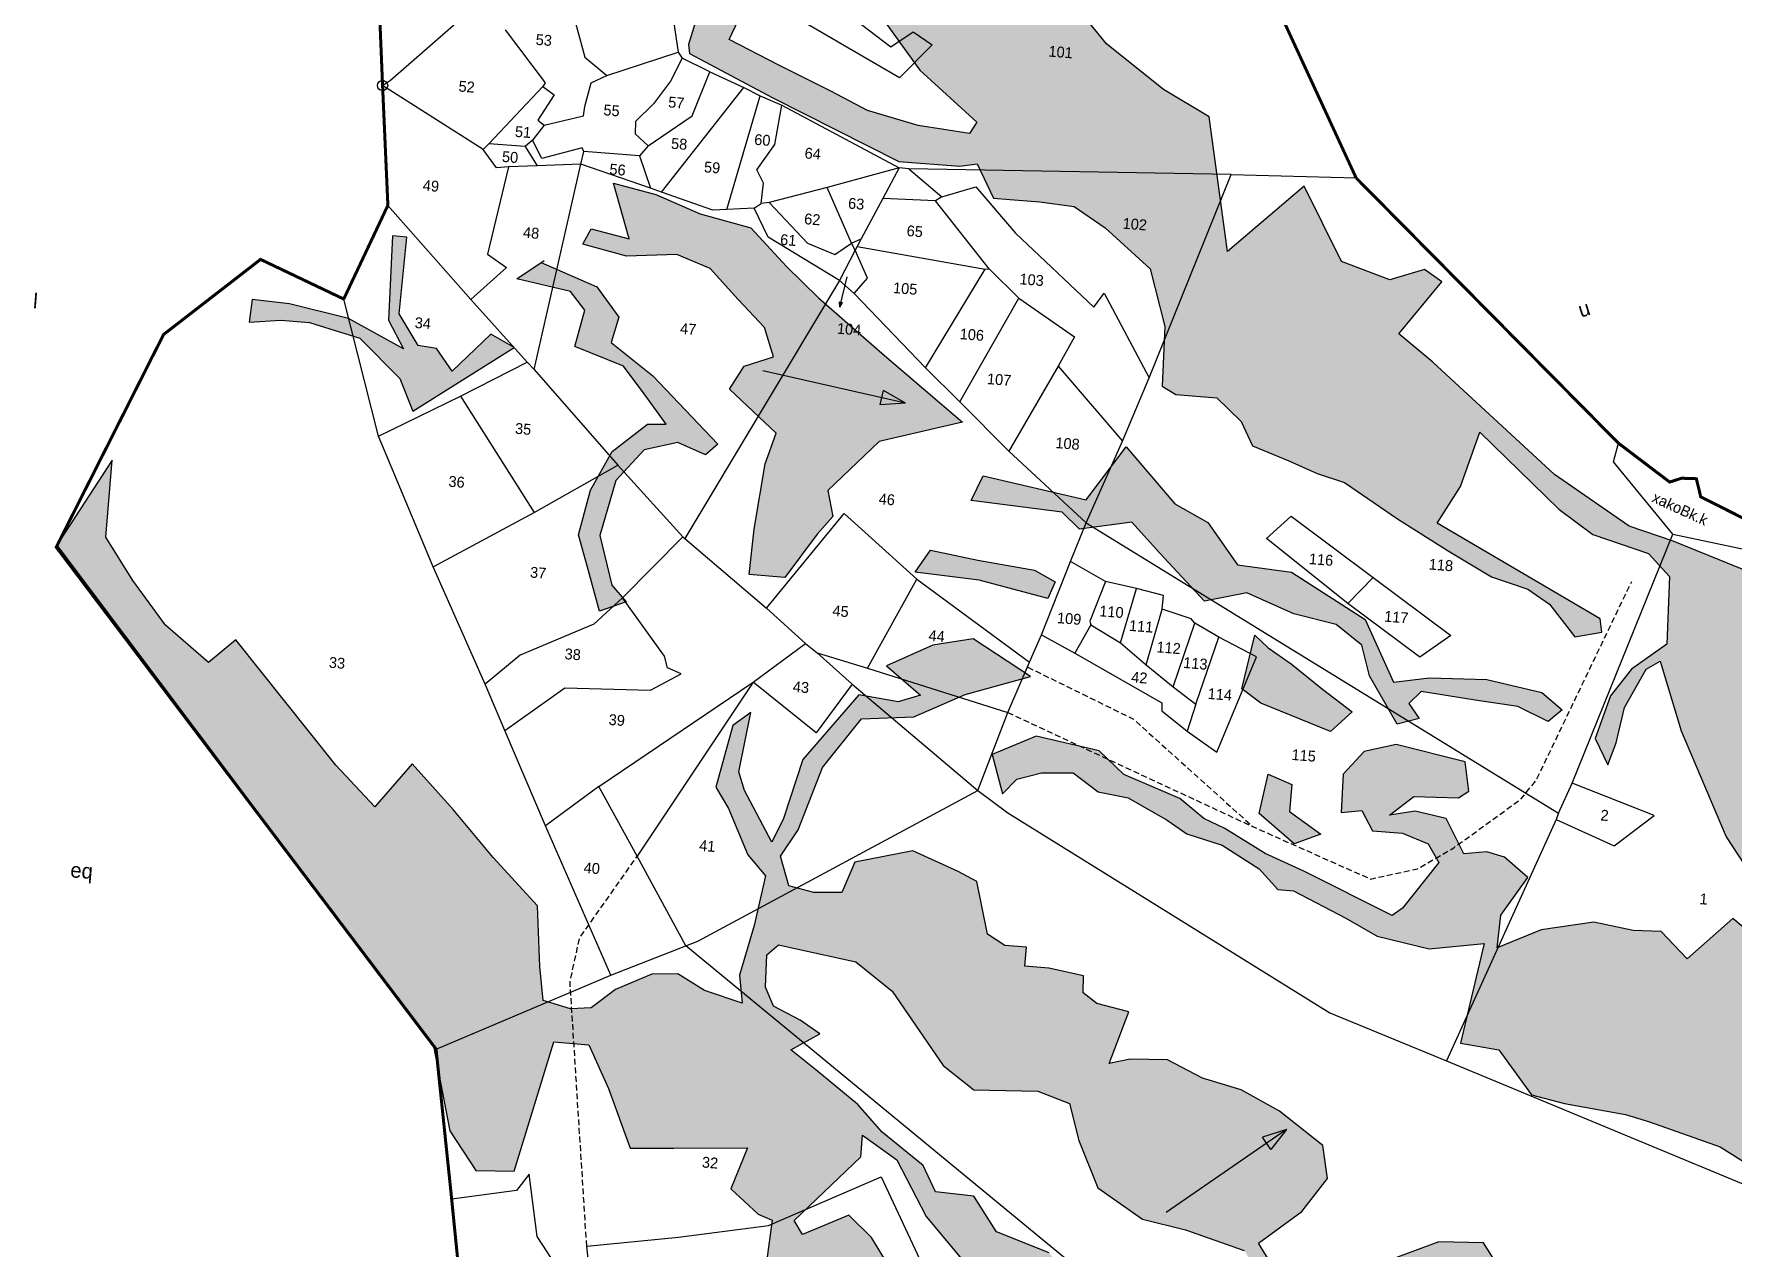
# Model space of a CAD drawing. Header units: metres. Extents: x 281699 to 283956, y 2020442 to 2022876.
# Drawn here: x 281699 to 283135, y 2020957 to 2021983 of the extents above; entities that cross this region are included whole.
import ezdxf
from ezdxf.enums import TextEntityAlignment as Align

# ---------------------------------------------------------------- set-up
doc = ezdxf.new("R2010")
doc.units = ezdxf.units.M
doc.header["$MEASUREMENT"] = 0
doc.linetypes.add('DASHED', pattern=[0.75, 0.5, -0.25])
for name, color, linetype in [('LINE_FOOTPATH', 1, 'DASHED'), ('POLY_HATCH', 12, 'Continuous'), ('POLY_PARCEL', 6, 'Continuous'), ('SYM_ARROW', 1, 'Continuous'), ('SYM_STONE', 1, 'Continuous'), ('TEXT_MAPIN', 7, 'Continuous'), ('TEXT_MAPOUT', 7, 'Continuous'), ('TEXT_PARCEL', 7, 'Continuous'), ('V_BOUND_LINE', 7, 'Continuous')]:
    doc.layers.add(name, color=color, linetype=linetype)
doc.styles.add('TEXT_MAP', font='')
doc.styles.get('TEXT_MAP').set_extended_font_data('Kruti Dev 050')
pattern_1 = [(355.44423, (281243.637, 2020237.164), (7.018199, 5.982304), [6.520854, -6.520854]), (85.44423, (281250.1375, 2020236.646), (-5.982304, 7.018199), [6.520854, -6.520854])]

# ---------------------------------------------------------------- blocks, each defined once
blk = doc.blocks.new('STONE')
blk.add_circle((0, 0), 0.851)
blk = doc.blocks.new('ARROWASPECT')
h = blk.add_hatch(color=256)
h.paths.add_polyline_path([(2.85, -2.85), (3.72, -1.98), (0, 0)])
h.paths.add_polyline_path([(0, 0), (1.98, -3.72), (2.85, -2.85)])
for points in [[(0, 0), (17.15, -17.15)], [(0, 0), (1.98, -3.72)], [(0, 0), (3.72, -1.98)], [(3.72, -1.98), (1.98, -3.72)]]:
    blk.add_lwpolyline(points)
blk = doc.blocks.new('8754')
at = {"layer": 'POLY_HATCH'}
h = blk.add_hatch(dxfattribs=at)
h.set_pattern_fill('ZIGZAG', color=256, scale=52.166832, angle=-4.5558, style=0)
h.set_pattern_definition(pattern_1)
h.paths.add_polyline_path([(282208.5, 2022748.3), (282196.9, 2022782.5), (282173.6, 2022811.7), (282137, 2022826), (282104, 2022828.6), (282074.6, 2022820.4), (282051.6, 2022814.7), (282030.1, 2022801.3), (281830.9, 2022538.6), (281836.3, 2022530.2), (281879.1, 2022565.3), (281913, 2022591.6), (281944.9, 2022641.9), (281972.2, 2022672.2), (282009, 2022698.6), (282052.2, 2022710.3), (282071.2, 2022711.8), (282079.6, 2022703.6), (282105.7, 2022700), (282119.6, 2022694.3), (282140.2, 2022668.6), (282142.7, 2022633.7), (282135.5, 2022571.6), (282130.7, 2022549.4), (282106.5, 2022519.7), (282073.8, 2022478.5), (282035.8, 2022446.8), (282012.4, 2022419.3), (282005.1, 2022404.4), (281968.5, 2022380.2), (281949.6, 2022370.3), (281930, 2022370.4), (281902.6, 2022386.9), (281881.8, 2022409.7), (281861.7, 2022431.7), (281834.9, 2022455.3), (281827.3, 2022436.8), (281909, 2022359.6), (281938.6, 2022311.8), (281975, 2022326.1), (282041.7, 2022377.3), (282114.2, 2022462.4), (282131.7, 2022467), (282197.3, 2022555.7), (282227.3, 2022539.1), (282246.4, 2022550.7), (282249.4, 2022601), (282237.5, 2022620.1), (282226.6, 2022635.3), (282225, 2022662.6), (282215.7, 2022678.4), (282208.5, 2022682)])
h.paths.add_polyline_path([(282459.7, 2022270), (282419, 2022323.5), (282387.5, 2022361.6), (282388, 2022381.5), (282411.3, 2022411), (282462.1, 2022431), (282486.4, 2022434.4), (282487.8, 2022463.5), (282481.1, 2022494.1), (282472, 2022528.6), (282430.6, 2022501.8), (282417.9, 2022548.4), (282392.5, 2022504.8), (282378.1, 2022506.9), (282265, 2022462.1), (282293.6, 2022352.1), (282272.1, 2022301.2), (282287.2, 2022262.9), (282284.6, 2022240.3), (282325.2, 2022205.5), (282345.2, 2022199.2), (282368.1, 2022209.2), (282374, 2022154.3), (282419, 2022105), (282400.4, 2022099.4), (282345.5, 2022132.9), (282329.4, 2022169.7), (282333.8, 2022125.4), (282351.6, 2022110.6), (282383.6, 2022097), (282400.4, 2022090.1), (282370.5, 2022071.2), (282358.1, 2022064.3), (282364.5, 2022055.2), (282387.2, 2022072.3), (282416.2, 2022089.7), (282396.6, 2022062.1), (282416.6, 2022015.5), (282456.4, 2021960.3), (282505.6, 2021915.4), (282499.3, 2021905.6), (282454.9, 2021912.3), (282411, 2021925.3), (282379.2, 2021942), (282334.4, 2021964.5), (282291.2, 2021986.9), (282304.4, 2022014.2), (282307.6, 2022024.2), (282277.9, 2022037.6), (282266.8, 2022017.2), (282256.2, 2021982.6), (282257.1, 2021974.6), (282329, 2021936.5), (282438.2, 2021881.3), (282490.8, 2021877.1), (282505.9, 2021879.1), (282520.1, 2021849.6), (282534.2, 2021848.4), (282560.1, 2021846.4), (282589.8, 2021842.4), (282616.7, 2021823.7), (282655.7, 2021788.3), (282668.3, 2021738.4), (282666, 2021686.9), (282678, 2021679.6), (282713.3, 2021676.8), (282734.5, 2021656.2), (282744.3, 2021635.1), (282775.6, 2021622.2), (282800.1, 2021611.1), (282808.1, 2021608.5), (282919.7, 2021689.8), (282900.3, 2021707.7), (282870.8, 2021732.1), (282907.9, 2021777.2), (282893, 2021787.8), (282863, 2021778.7), (282821.3, 2021794.6), (282788.8, 2021860), (282722.6, 2021803.5), (282706.7, 2021919.9), (282667.2, 2021943.7), (282618, 2021983.2), (282587.5, 2022020.2), (282565.3, 2022057.6), (282548.1, 2022143.7), (282539.8, 2022184.1), (282499.9, 2022221.8)])
h = blk.add_hatch(dxfattribs=at)
h.set_pattern_fill('ZIGZAG', color=256, scale=52.166832, angle=-4.5558, style=0)
h.set_pattern_definition(pattern_1)
h.paths.add_polyline_path([(282006.3, 2021693.4), (282017.7, 2021665.1), (282105.4, 2021720.2), (282085.2, 2021731.8), (282051.6, 2021699.7), (282038.2, 2021719.4), (282022.2, 2021721.9), (282005.8, 2021749.3), (282012.3, 2021815.9), (282000, 2021816.9), (281996.6, 2021743.8), (282009.6, 2021719.2), (281962, 2021745.3), (281910.8, 2021758.1), (281878.7, 2021761.9), (281875.9, 2021742.3), (281903.4, 2021743.8), (281928.1, 2021741.8), (281971.8, 2021728.4)])
h.paths.add_polyline_path([(282329.8, 2021712.1), (282304.3, 2021704.2), (282291.6, 2021684.1), (282332, 2021646.1), (282322.5, 2021619.5), (282313, 2021563.1), (282308.6, 2021523.7), (282339.5, 2021521.2), (282367.4, 2021558.8), (282381, 2021573.9), (282376.6, 2021596.6), (282421, 2021639), (282493.2, 2021655.6), (282425.7, 2021713.2), (282368.7, 2021763.3), (282341, 2021790.3), (282310.1, 2021823.9), (282266.3, 2021836), (282227.9, 2021852.8), (282191.3, 2021862.5), (282204.9, 2021814.2), (282172, 2021823), (282164.8, 2021809.8), (282202.5, 2021799.3), (282246.1, 2021800.8), (282275, 2021788.6), (282299, 2021761.8), (282321.9, 2021737.6)])
h.paths.add_polyline_path([(282195.8, 2021746.4), (282176.8, 2021772.8), (282128.6, 2021793.8), (282107.7, 2021779.7), (282154, 2021768.6), (282166.4, 2021752.7), (282157.7, 2021721.1), (282199.9, 2021704), (282217.8, 2021680.2), (282236.9, 2021653.9), (282220.7, 2021653.9), (282190.2, 2021630.2), (282171.4, 2021596.9), (282160.9, 2021558), (282168.6, 2021530.1), (282179.2, 2021491.9), (282202.2, 2021500.1), (282189.8, 2021514.5), (282179.5, 2021557.6), (282193.2, 2021605), (282217.7, 2021631.6), (282246.8, 2021638), (282270.9, 2021627.4), (282281.5, 2021636.5), (282225.3, 2021695.6), (282189.1, 2021724.6)])
h.paths.add_polyline_path([(282507.6, 2021518.8), (282567.2, 2021502.9), (282573.4, 2021517.3), (282555.5, 2021527.5), (282506.5, 2021536.3), (282465.5, 2021544.7), (282452.2, 2021525.7)])
h.paths.add_polyline_path([(282777.8, 2021446.4), (282757.8, 2021460.4), (282746.2, 2021471.3), (282735.1, 2021424.9), (282751.5, 2021412.4), (282811.7, 2021387.8), (282830.5, 2021404.9), (282804.7, 2021424.4)])
h.paths.add_polyline_path([(282776.3, 2021318.5), (282778.2, 2021342), (282757.8, 2021351), (282750.1, 2021316.9), (282780.4, 2021290.8), (282803.4, 2021299)])
h.paths.add_polyline_path([(282639.7, 2021569.2), (282663.6, 2021542.4), (282702.6, 2021500.8), (282739.2, 2021507.8), (282780, 2021489.7), (282816.6, 2021480.6), (282838.8, 2021462.6), (282845.4, 2021436), (282869.4, 2021394.3), (282888.4, 2021399), (282879.5, 2021412.2), (282890.3, 2021422.5), (282937, 2021415.1), (282973.8, 2021409.6), (283000.1, 2021396.4), (283012.1, 2021406.6), (282994.7, 2021421.6), (282947.1, 2021432.9), (282897.5, 2021434.4), (282866.1, 2021430.6), (282841.8, 2021484.8), (282777.9, 2021525.9), (282731.2, 2021532.1), (282705.5, 2021568.9), (282677, 2021584.9), (282634.9, 2021634.2), (282600.2, 2021588.5), (282511.1, 2021609.3), (282500.7, 2021587.7), (282579.4, 2021577.7), (282594.4, 2021562.9)])
h = blk.add_hatch(dxfattribs=at)
h.set_pattern_fill('ZIGZAG', color=256, scale=52.166832, angle=-4.5558, style=0)
h.set_pattern_definition(pattern_1)
h.paths.add_polyline_path([(283533.5, 2021196.3), (283508.1, 2021231.8), (283481.1, 2021248.6), (283444.2, 2021310.2), (283413, 2021353.5), (283391.2, 2021368.8), (283381.5, 2021430.3), (283246.2, 2021496.6), (283108.3, 2021552.6), (283070.1, 2021565.5), (283005.6, 2021610.4), (282919.7, 2021689.8), (282808.1, 2021608.5), (282823.7, 2021603.4), (282869.7, 2021572.1), (282913.6, 2021544.3), (282951, 2021521.8), (282982.5, 2021511.2), (283001.1, 2021498.2), (283023.1, 2021469.9), (283046.5, 2021473.8), (283045.1, 2021485.4), (282904, 2021568.2), (282924.3, 2021599.9), (282940.8, 2021647), (283009.3, 2021580.4), (283038.7, 2021558.5), (283087, 2021542), (283105.1, 2021522.1), (283102.7, 2021463.4), (283072.1, 2021441.7), (283054.1, 2021418.9), (283040.8, 2021381.9), (283051.7, 2021359.1), (283059, 2021378.1), (283066, 2021408.7), (283084.8, 2021441.8), (283096.9, 2021448.9), (283115.2, 2021388.6), (283154, 2021296.7), (283196.2, 2021232.3), (283264.7, 2021179.5), (283255.6, 2021166.4), (283211.9, 2021182.6), (283159.9, 2021225.9), (283120.2, 2021191), (283097.9, 2021214.7), (283073.7, 2021215.5), (283039.7, 2021222.8), (282994.1, 2021216.1), (282956, 2021200.7), (282959.1, 2021228.9), (282982.4, 2021261.6), (282962.4, 2021279.2), (282947.1, 2021283.6), (282927.1, 2021282.1), (282911.7, 2021312.6), (282885, 2021318.9), (282862.7, 2021315.4), (282883.9, 2021331.5), (282922.5, 2021330.6), (282931.4, 2021336.1), (282928.2, 2021361.5), (282868.6, 2021376.7), (282840.9, 2021370.6), (282822.6, 2021351.1), (282821, 2021317.7), (282838.9, 2021319.4), (282848, 2021302), (282874, 2021299.9), (282896.3, 2021290.8), (282905.5, 2021274.4), (282874.1, 2021235), (282865, 2021228.5), (282788.5, 2021267), (282755.1, 2021282.3), (282720.2, 2021303.9), (282702, 2021312.6), (282681.4, 2021330), (282632.8, 2021350.6), (282611.4, 2021371.1), (282556.9, 2021383.9), (282519, 2021368), (282527.8, 2021333.9), (282540.3, 2021346.5), (282561.7, 2021352.1), (282589, 2021352), (282610.7, 2021335.6), (282636.5, 2021330.4), (282670.5, 2021311), (282687.4, 2021299.2), (282718, 2021289.4), (282749.9, 2021269.1), (282766.2, 2021251), (282779.8, 2021249.9), (282825, 2021226.4), (282852, 2021210.7), (282897.2, 2021199.8), (282944.7, 2021204.4), (282924.2, 2021118.1), (282957.3, 2021112.3), (282985.6, 2021073.4), (283014.3, 2021065.9), (283067, 2021056.5), (283087.8, 2021050.1), (283149, 2021028.5), (283184.8, 2021005.8), (283214.9, 2020976.2), (283209.7, 2020963), (283217.7, 2020913.6), (283314.8, 2020915.2), (283314.8, 2020924.3), (283306.1, 2020945.9), (283321.4, 2020967.7), (283344.9, 2020985.7), (283371.8, 2020995.1), (283410.9, 2020986.8), (283474.1, 2020965), (283515.2, 2020955.4), (283550.6, 2020966.2), (283573.8, 2020981.1), (283595.9, 2020968.9), (283632.6, 2020970.1), (283664, 2020969.7), (283686.3, 2020973.2), (283688.8, 2020991.8), (283713.6, 2020987.8), (283746, 2020961.1), (283805.6, 2020919.7), (283830, 2020911.5), (283829, 2020925.2), (283792.2, 2020949.1), (283756.9, 2020979.1), (283739, 2020991), (283726.3, 2021028.6), (283714.3, 2021114.3), (283697.7, 2021116.7), (283702.2, 2021040.6), (283720.6, 2021007.7), (283697.2, 2021016.9), (283675.9, 2021051), (283660, 2021101.5), (283633.6, 2021125.6), (283630.5, 2021165.6), (283624.4, 2021206.9), (283611.7, 2021204.8), (283610.6, 2021177.6), (283618, 2021153), (283615.8, 2021124.9), (283631.7, 2021101.6), (283657.8, 2021060.8), (283626.7, 2021078), (283600.8, 2021094.7), (283577.7, 2021107), (283554.3, 2021154.9)])
h = blk.add_hatch(dxfattribs=at)
h.set_pattern_fill('ZIGZAG', color=256, scale=52.166832, angle=-4.5558, style=0)
h.set_pattern_definition(pattern_1)
h.paths.add_polyline_path([(282125.5, 2021237.1), (282087, 2021278.9), (282052.6, 2021320.3), (282017, 2021359.8), (281984.7, 2021322.6), (281950.9, 2021358.8), (281864.3, 2021467.2), (281840.7, 2021447.6), (281803.5, 2021479.9), (281775.2, 2021518.7), (281752, 2021556.2), (281757.3, 2021622.7), (281709.5, 2021549.1), (282035.5, 2021115.4), (282049.6, 2021042.1), (282072, 2021007.9), (282105.4, 2021007.3), (282139.7, 2021119.2), (282169.9, 2021116.8), (282186.8, 2021078.8), (282205.7, 2021027.1), (282243.4, 2021027.2), (282307.3, 2021027.4), (282292.9, 2020991.9), (282316.3, 2020970.1), (282328.5, 2020965), (282323.5, 2020928.8), (282376.2, 2020880.6), (282414.5, 2020874.4), (282449.6, 2020855.9), (282470.8, 2020858.4), (282500.9, 2020856), (282531.6, 2020820.1), (282551.6, 2020795.5), (282556.3, 2020762.7), (282554.1, 2020734.6), (282525.9, 2020709.6), (282503.9, 2020735.4), (282469.2, 2020760.2), (282407.5, 2020747.3), (282356.6, 2020726.2), (282288.4, 2020725.4), (282303.4, 2020713.2), (282356.7, 2020711), (282377.2, 2020718.8), (282364.6, 2020692.6), (282357.6, 2020670.1), (282332.7, 2020647), (282349.9, 2020599.6), (282363.1, 2020554.6), (282402.1, 2020543.3), (282396.8, 2020569.7), (282384.4, 2020624), (282369.2, 2020656.6), (282379.1, 2020689.3), (282390.9, 2020705.2), (282416.9, 2020716.7), (282476.6, 2020729.7), (282490.9, 2020725.4), (282456.8, 2020652.8), (282437.4, 2020579), (282429.3, 2020535.6), (282472.6, 2020522.8), (282470.3, 2020533.5), (282474.7, 2020576), (282482.9, 2020613), (282497.3, 2020662.1), (282504.9, 2020679.3), (282515.4, 2020679.5), (282529.4, 2020697.2), (282555.9, 2020715), (282566.6, 2020729.9), (282598.8, 2020727.3), (282606.3, 2020728.8), (282596.9, 2020743.1), (282579.5, 2020747.7), (282584.4, 2020809), (282573.5, 2020831.5), (282546.1, 2020868.2), (282469.6, 2020868.1), (282418.1, 2020891), (282429.2, 2020925.7), (282414.4, 2020949.9), (282395, 2020969.2), (282354.9, 2020952.5), (282347.5, 2020964.6), (282405.3, 2021019.7), (282406.8, 2021038.4), (282436.5, 2021017.2), (282461.9, 2020968.1), (282498.2, 2020924.4), (282537.1, 2020912.9), (282547.7, 2020927.8), (282578.7, 2020923.2), (282568.3, 2020936.6), (282522.6, 2020954.9), (282503.1, 2020985.7), (282469.9, 2020989.4), (282459.1, 2021012.3), (282423.7, 2021041.2), (282402.6, 2021064.9), (282366.2, 2021095), (282344.6, 2021112.4), (282369.8, 2021126.1), (282352.9, 2021137.9), (282329.8, 2021150.2), (282322.7, 2021166.5), (282323.9, 2021193.7), (282308.2, 2021203.7), (282300.3, 2021177), (282302.5, 2021152.8), (282269.9, 2021163.8), (282247, 2021178.1), (282224.5, 2021177.9), (282193.1, 2021164.7), (282171.9, 2021148.6), (282154, 2021147.9), (282130.5, 2021155), (282127.6, 2021184.6)])
h = blk.add_hatch(dxfattribs=at)
h.set_pattern_fill('ZIGZAG', color=256, scale=52.166832, angle=-4.5558, style=0)
h.set_pattern_definition(pattern_1)
h.paths.add_polyline_path([(283737.5, 2020772), (283779.9, 2020791.7), (283811.8, 2020811.1), (283838.4, 2020815.3), (283857.9, 2020836.8), (283929.3, 2020853), (283913, 2020871.1), (283883.4, 2020880.8), (283842.8, 2020884.5), (283808.3, 2020885.1), (283740.2, 2020897.9), (283687.7, 2020895.8), (283613.8, 2020861.9), (283577.6, 2020854.3), (283511.6, 2020866.9), (283461.9, 2020874), (283398.3, 2020868.5), (283374.4, 2020870.4), (283343.7, 2020879.1), (283322, 2020882.9), (283314.8, 2020897.1), (283314.8, 2020915.2), (283217.7, 2020913.6), (283218.8, 2020906.8), (283255.1, 2020863.1), (283252.3, 2020840.3), (283233.2, 2020824), (283211.6, 2020855.1), (283179.7, 2020849.2), (283126.4, 2020824.2), (283044.7, 2020810.8), (283050.2, 2020840.7), (283011.5, 2020867.9), (282974.7, 2020896.7), (282944, 2020945.2), (282905.4, 2020946.1), (282861.1, 2020929.8), (282832, 2020918.5), (282803.7, 2020918.7), (282788.1, 2020881.2), (282766.9, 2020916.4), (282749.3, 2020945), (282787, 2020972.3), (282809.2, 2021000.9), (282805.2, 2021029.5), (282767.6, 2021059.3), (282734.5, 2021077.7), (282700.8, 2021087.7), (282670.6, 2021103.7), (282638.2, 2021104.2), (282620.1, 2021100.4), (282637.3, 2021145.1), (282609.6, 2021152.5), (282597.8, 2021161.8), (282597.9, 2021176.5), (282568.1, 2021183), (282547.2, 2021184.7), (282548.6, 2021201.3), (282529.8, 2021202.8), (282514.9, 2021212.4), (282505.7, 2021258.1), (282489.6, 2021266.7), (282450.2, 2021284.5), (282400.2, 2021274.9), (282388.7, 2021248.6), (282364.6, 2021248.4), (282343, 2021254.3), (282335.7, 2021280), (282351.1, 2021302.8), (282372.1, 2021356.6), (282405.9, 2021398.9), (282451, 2021400.6), (282495.5, 2021420), (282552.2, 2021435.4), (282502.6, 2021468.1), (282467.6, 2021462.5), (282427.4, 2021444.8), (282456.8, 2021419.4), (282437.5, 2021413.6), (282403.4, 2021419.5), (282355, 2021363.7), (282338.4, 2021312.7), (282328.3, 2021292), (282304.6, 2021336.8), (282299.6, 2021352.9), (282310, 2021404.4), (282294.4, 2021393.1), (282279.7, 2021339.8), (282290.8, 2021321.2), (282307.5, 2021281.1), (282322.8, 2021263.1), (282313.1, 2021220), (282308.2, 2021203.7), (282323.3, 2021194.1), (282334, 2021203.3), (282362.8, 2021196.8), (282400.9, 2021188.5), (282432.4, 2021163), (282476.5, 2021098.8), (282503.1, 2021077.8), (282558.5, 2021076.6), (282585.9, 2021066), (282593.8, 2021034), (282610.5, 2020992.9), (282649.1, 2020965.7), (282686.1, 2020956.5), (282737, 2020938.8), (282747.2, 2020922.3), (282770.8, 2020850.3), (282775.2, 2020827), (282797.9, 2020822), (282834.6, 2020823.3), (282862.5, 2020831.5), (282893.9, 2020823.3), (282917.8, 2020781.6), (282916.2, 2020735.7), (282962.8, 2020689.1), (283018.7, 2020667.9), (283008.5, 2020618.4), (282980.2, 2020618.6), (282947.3, 2020639), (282899.7, 2020672.1), (282854.8, 2020713.4), (282808.3, 2020734.9), (282783.2, 2020754), (282727.6, 2020805.5), (282685.7, 2020830.9), (282681.2, 2020787.3), (282670.2, 2020768.3), (282627.2, 2020753.9), (282640.7, 2020700.5), (282638, 2020678.7), (282603.5, 2020640.7), (282570.2, 2020538.1), (282565.3, 2020476.7), (282578.8, 2020474.6), (282586.9, 2020510.6), (282588.8, 2020534.5), (282583.4, 2020545.4), (282600.3, 2020560.8), (282607, 2020579.1), (282615.9, 2020611.9), (282626.4, 2020625.7), (282660.2, 2020655.4), (282663.7, 2020686.6), (282655.4, 2020699.8), (282689.6, 2020709.6), (282726.6, 2020752.7), (282744.3, 2020738.7), (282752.1, 2020731.8), (282746.1, 2020708.2), (282762.3, 2020701.7), (282802.2, 2020690.2), (282822.2, 2020690.7), (282850, 2020685.3), (282868.6, 2020681.7), (282890.7, 2020657), (282917.7, 2020641.2), (282952.6, 2020619.6), (282980.5, 2020588.1), (282999, 2020603.7), (283015.8, 2020603.4), (283046.3, 2020592.6), (283065.5, 2020596.3), (283041.3, 2020608.7), (283126.8, 2020616.6), (283165.8, 2020619.7), (283315.5, 2020646.5), (283302.4, 2020679), (283236.3, 2020664.3), (283149.2, 2020648.3), (283050.4, 2020631), (283030.4, 2020629.5), (283034.7, 2020657.4), (283082.9, 2020657.7), (283105.1, 2020673.8), (283117.8, 2020688.4), (283162.7, 2020699.5), (283185.1, 2020717.6), (283215.8, 2020722.5), (283225, 2020732.2), (283225.8, 2020742.6), (283241.9, 2020747.6), (283259, 2020738.9), (283284.1, 2020711.8), (283307.7, 2020705.8), (283340.9, 2020714.6), (283378.2, 2020723.2), (283406.5, 2020736.6), (283418.6, 2020744), (283434.6, 2020708.2), (283457.6, 2020681.3), (283504.9, 2020683.8), (283558.6, 2020695.2), (283584.8, 2020695.3), (283628.1, 2020699.1), (283660, 2020718.6), (283679.9, 2020731.6), (283711.6, 2020749)])
at = {"layer": 'LINE_FOOTPATH', "ltscale": 10, "flags": 128}
for points in [[(282532.4, 2021404.3), (282744.4, 2021305.6), (282846.3, 2021260.2), (282887.1, 2021269.1), (282918.4, 2021287.3), (282976.5, 2021329.4), (282989.9, 2021346), (283072.4, 2021517.8)], [(282549.7, 2021443.6), (282641.3, 2021398.5), (282744.4, 2021305.6)], [(282168.1, 2020942.4), (282153.6, 2021171.3), (282162, 2021209.2), (282211.7, 2021280)]]:
    blk.add_lwpolyline(points, dxfattribs=at)
at = {"layer": 'POLY_HATCH'}
for points in [[(282416.6, 2022015.5), (282456.4, 2021960.3), (282505.6, 2021915.4), (282499.3, 2021905.6), (282454.9, 2021912.3), (282411, 2021925.3), (282379.2, 2021942), (282334.4, 2021964.5), (282291.2, 2021986.9), (282304.4, 2022014.2)], [(282266.8, 2022017.2), (282256.2, 2021982.6), (282257.1, 2021974.6), (282329, 2021936.5), (282438.2, 2021881.3), (282490.8, 2021877.1), (282505.9, 2021879.1), (282520.1, 2021849.6), (282534.2, 2021848.4), (282560.1, 2021846.4), (282589.8, 2021842.4), (282616.7, 2021823.7), (282655.7, 2021788.3), (282668.3, 2021738.4), (282666, 2021686.9), (282678, 2021679.6), (282713.3, 2021676.8), (282734.5, 2021656.2), (282744.3, 2021635.1), (282775.6, 2021622.2), (282800.1, 2021611.1), (282823.7, 2021603.4), (282869.7, 2021572.1), (282913.6, 2021544.3), (282951, 2021521.8), (282982.5, 2021511.2), (283001.1, 2021498.2), (283023.1, 2021469.9), (283046.5, 2021473.8), (283045.1, 2021485.4), (282904, 2021568.2), (282924.3, 2021599.9), (282940.8, 2021647), (283009.3, 2021580.4), (283038.7, 2021558.5), (283087, 2021542), (283105.1, 2021522.1), (283102.7, 2021463.4), (283072.1, 2021441.7), (283054.1, 2021418.9), (283040.8, 2021381.9), (283051.7, 2021359.1), (283059, 2021378.1), (283066, 2021408.7), (283084.8, 2021441.8), (283096.9, 2021448.9), (283115.2, 2021388.6), (283154, 2021296.7), (283196.2, 2021232.3)], [(283211.9, 2021182.6), (283159.9, 2021225.9), (283120.2, 2021191), (283097.9, 2021214.7), (283073.7, 2021215.5), (283039.7, 2021222.8), (282994.1, 2021216.1), (282956, 2021200.7), (282959.1, 2021228.9), (282982.4, 2021261.6), (282962.4, 2021279.2), (282947.1, 2021283.6), (282927.1, 2021282.1), (282911.7, 2021312.6), (282885, 2021318.9), (282862.7, 2021315.4), (282883.9, 2021331.5), (282922.5, 2021330.6), (282931.4, 2021336.1), (282928.2, 2021361.5), (282868.6, 2021376.7), (282840.9, 2021370.6), (282822.6, 2021351.1), (282821, 2021317.7), (282838.9, 2021319.4), (282848, 2021302), (282874, 2021299.9), (282896.3, 2021290.8), (282905.5, 2021274.4), (282874.1, 2021235), (282865, 2021228.5), (282788.5, 2021267), (282755.1, 2021282.3), (282720.2, 2021303.9), (282702, 2021312.6), (282681.4, 2021330), (282632.8, 2021350.6), (282611.4, 2021371.1), (282556.9, 2021383.9), (282519, 2021368), (282527.8, 2021333.9), (282540.3, 2021346.5), (282561.7, 2021352.1), (282589, 2021352), (282610.7, 2021335.6), (282636.5, 2021330.4), (282670.5, 2021311), (282687.4, 2021299.2), (282718, 2021289.4), (282749.9, 2021269.1), (282766.2, 2021251), (282779.8, 2021249.9), (282825, 2021226.4), (282852, 2021210.7), (282897.2, 2021199.8), (282944.7, 2021204.4), (282924.2, 2021118.1), (282957.3, 2021112.3), (282985.6, 2021073.4), (283014.3, 2021065.9), (283067, 2021056.5), (283087.8, 2021050.1), (283149, 2021028.5), (283184.8, 2021005.8)], [(282974.7, 2020896.7), (282944, 2020945.2), (282905.4, 2020946.1), (282861.1, 2020929.8)], [(282766.9, 2020916.4), (282749.3, 2020945), (282787, 2020972.3), (282809.2, 2021000.9), (282805.2, 2021029.5), (282767.6, 2021059.3), (282734.5, 2021077.7), (282700.8, 2021087.7), (282670.6, 2021103.7), (282638.2, 2021104.2), (282620.1, 2021100.4), (282637.3, 2021145.1), (282609.6, 2021152.5), (282597.8, 2021161.8), (282597.9, 2021176.5), (282568.1, 2021183), (282547.2, 2021184.7), (282548.6, 2021201.3), (282529.8, 2021202.8), (282514.9, 2021212.4), (282505.7, 2021258.1), (282489.6, 2021266.7), (282450.2, 2021284.5), (282400.2, 2021274.9), (282388.7, 2021248.6), (282364.6, 2021248.4), (282343, 2021254.3), (282335.7, 2021280), (282351.1, 2021302.8), (282372.1, 2021356.6), (282405.9, 2021398.9), (282451, 2021400.6), (282495.5, 2021420), (282552.2, 2021435.4), (282502.6, 2021468.1), (282467.6, 2021462.5), (282427.4, 2021444.8), (282456.8, 2021419.4), (282437.5, 2021413.6), (282403.4, 2021419.5), (282355, 2021363.7), (282338.4, 2021312.7), (282328.3, 2021292), (282304.6, 2021336.8), (282299.6, 2021352.9), (282310, 2021404.4), (282294.4, 2021393.1), (282279.7, 2021339.8), (282290.8, 2021321.2), (282307.5, 2021281.1), (282322.8, 2021263.1), (282313.1, 2021220), (282300.3, 2021177), (282302.5, 2021152.8), (282269.9, 2021163.8), (282247, 2021178.1), (282224.5, 2021177.9), (282193.1, 2021164.7), (282171.9, 2021148.6), (282154, 2021147.9), (282130.5, 2021155), (282127.6, 2021184.6), (282125.5, 2021237.1), (282087, 2021278.9), (282052.6, 2021320.3), (282017, 2021359.8), (281984.7, 2021322.6), (281950.9, 2021358.8), (281864.3, 2021467.2), (281840.7, 2021447.6), (281803.5, 2021479.9), (281775.2, 2021518.7), (281752, 2021556.2), (281757.3, 2021622.7), (281709.5, 2021549.1), (282035.5, 2021115.4), (282049.6, 2021042.1), (282072, 2021007.9), (282105.4, 2021007.3), (282139.7, 2021119.2), (282169.9, 2021116.8), (282186.8, 2021078.8), (282205.7, 2021027.1), (282243.4, 2021027.2), (282307.3, 2021027.4), (282292.9, 2020991.9), (282316.3, 2020970.1), (282328.5, 2020965), (282323.5, 2020928.8)], [(283246.2, 2021496.6), (283108.3, 2021552.6), (283070.1, 2021565.5), (283005.6, 2021610.4), (282900.3, 2021707.7), (282870.8, 2021732.1), (282907.9, 2021777.2), (282893, 2021787.8), (282863, 2021778.7), (282821.3, 2021794.6), (282788.8, 2021860), (282722.6, 2021803.5), (282706.7, 2021919.9), (282667.2, 2021943.7), (282618, 2021983.2), (282587.5, 2022020.2)], [(282164.8, 2021809.8), (282172, 2021823), (282204.9, 2021814.2), (282191.3, 2021862.5), (282227.9, 2021852.8), (282266.3, 2021836), (282310.1, 2021823.9), (282341, 2021790.3), (282368.7, 2021763.3), (282425.7, 2021713.2), (282493.2, 2021655.6), (282421, 2021639), (282376.6, 2021596.6), (282381, 2021573.9), (282367.4, 2021558.8), (282339.5, 2021521.2), (282308.6, 2021523.7), (282313, 2021563.1), (282322.5, 2021619.5), (282332, 2021646.1), (282291.6, 2021684.1), (282304.3, 2021704.2), (282329.8, 2021712.1), (282321.9, 2021737.6), (282299, 2021761.8), (282275, 2021788.6), (282246.1, 2021800.8), (282202.5, 2021799.3), (282164.8, 2021809.8)], [(281878.7, 2021761.9), (281875.9, 2021742.3), (281903.4, 2021743.8), (281928.1, 2021741.8), (281971.8, 2021728.4), (282006.3, 2021693.4), (282017.7, 2021665.1), (282105.4, 2021720.2), (282085.2, 2021731.8), (282051.6, 2021699.7), (282038.2, 2021719.4), (282022.2, 2021721.9), (282005.8, 2021749.3), (282012.3, 2021815.9), (282000, 2021816.9), (281996.6, 2021743.8), (282009.6, 2021719.2), (281962, 2021745.3), (281910.8, 2021758.1), (281878.7, 2021761.9)], [(282202.2, 2021500.1), (282179.2, 2021491.9), (282168.6, 2021530.1), (282160.9, 2021558), (282171.4, 2021596.9), (282190.2, 2021630.2), (282220.7, 2021653.9), (282236.9, 2021653.9), (282217.8, 2021680.2), (282199.9, 2021704), (282157.7, 2021721.1), (282166.4, 2021752.7), (282154, 2021768.6), (282107.7, 2021779.7), (282131.3, 2021795.7)], [(282128.6, 2021793.8), (282176.8, 2021772.8), (282195.8, 2021746.4), (282189.1, 2021724.6), (282225.3, 2021695.6), (282281.5, 2021636.5), (282270.9, 2021627.4), (282246.8, 2021638), (282217.7, 2021631.6), (282193.2, 2021605), (282179.5, 2021557.6), (282189.8, 2021514.5), (282202.2, 2021500.1)], [(282500.7, 2021587.7), (282511.1, 2021609.3), (282600.2, 2021588.5), (282634.9, 2021634.2), (282677, 2021584.9), (282705.5, 2021568.9), (282731.2, 2021532.1), (282777.9, 2021525.9), (282841.8, 2021484.8), (282866.1, 2021430.6), (282897.5, 2021434.4), (282947.1, 2021432.9), (282994.7, 2021421.6), (283012.1, 2021406.6), (283000.1, 2021396.4), (282973.8, 2021409.6), (282937, 2021415.1), (282890.3, 2021422.5), (282879.5, 2021412.2), (282888.4, 2021399), (282869.4, 2021394.3), (282845.4, 2021436), (282838.8, 2021462.6), (282816.6, 2021480.6), (282780, 2021489.7), (282739.2, 2021507.8), (282702.6, 2021500.8), (282663.6, 2021542.4), (282639.7, 2021569.2), (282594.4, 2021562.9), (282579.4, 2021577.7), (282500.7, 2021587.7)], [(282567.2, 2021502.9), (282507.6, 2021518.8), (282452.2, 2021525.7), (282465.5, 2021544.7)], [(282465.5, 2021544.7), (282506.5, 2021536.3), (282555.5, 2021527.5), (282573.4, 2021517.3), (282567.2, 2021502.9)], [(282830.5, 2021404.9), (282811.7, 2021387.8), (282751.5, 2021412.4), (282735.1, 2021424.9), (282746.2, 2021471.3), (282757.8, 2021460.4), (282777.8, 2021446.4), (282804.7, 2021424.4), (282830.5, 2021404.9)], [(282803.4, 2021299), (282780.4, 2021290.8), (282750.1, 2021316.9), (282757.8, 2021351), (282778.2, 2021342), (282776.3, 2021318.5), (282803.4, 2021299)], [(282429.2, 2020925.7), (282414.4, 2020949.9), (282395, 2020969.2), (282354.9, 2020952.5), (282347.5, 2020964.6), (282405.3, 2021019.7), (282406.8, 2021038.4), (282436.5, 2021017.2), (282461.9, 2020968.1), (282498.2, 2020924.4)], [(282568.3, 2020936.6), (282522.6, 2020954.9), (282503.1, 2020985.7), (282469.9, 2020989.4), (282459.1, 2021012.3), (282423.7, 2021041.2), (282402.6, 2021064.9), (282366.2, 2021095), (282344.6, 2021112.4), (282369.8, 2021126.1), (282352.9, 2021137.9), (282329.8, 2021150.2), (282322.7, 2021166.5), (282323.9, 2021194.7), (282334, 2021203.3), (282362.8, 2021196.8), (282400.9, 2021188.5), (282432.4, 2021163), (282476.5, 2021098.8), (282503.1, 2021077.8), (282558.5, 2021076.6), (282585.9, 2021066), (282593.8, 2021034), (282610.5, 2020992.9), (282649.1, 2020965.7), (282686.1, 2020956.5), (282737, 2020938.8)]]:
    blk.add_lwpolyline(points, dxfattribs=at)
at = {"layer": 'POLY_PARCEL'}
for points in [[(282359.2, 2022032.8), (282380.5, 2022019.2), (282431.1, 2021980.5), (282450.5, 2021993.6), (282466.9, 2021982.1), (282438.8, 2021953.8), (282285.5, 2022043.1), (282238.8, 2022032.5)], [(282238.8, 2022032.5), (282247.1, 2021976)], [(281991.4, 2021947.1), (281998.2, 2021951.6), (282077.7, 2022021.2)], [(282154.5, 2022015.2), (282166.3, 2021971.5), (282185.4, 2021955.8)], [(282097.4, 2021995.2), (282132.1, 2021949.3), (282130.2, 2021946.1)], [(282185.4, 2021955.8), (282247.1, 2021976)], [(282247.1, 2021976), (282250.8, 2021970.6)], [(282250.8, 2021970.6), (282240.7, 2021950.7), (282225.9, 2021931.2), (282210.4, 2021915.8), (282209.9, 2021905.3), (282221.3, 2021894.9)], [(282221.3, 2021894.9), (282259.3, 2021920.7), (282274.6, 2021958.8)], [(282274.6, 2021958.8), (282250.8, 2021970.6)], [(282274.6, 2021958.8), (282304.1, 2021945.3)], [(282078.6, 2021891.6), (281991.4, 2021947.1)], [(282130.2, 2021946.1), (282083.4, 2021896.5)], [(282130.2, 2021946.1), (282139.9, 2021939), (282125.9, 2021917.1), (282131.3, 2021912.6)], [(282131.3, 2021912.6), (282165.3, 2021920.7), (282166.3, 2021928.8), (282172, 2021949.4), (282185.4, 2021955.8)], [(282232.8, 2021854.8), (282304.1, 2021945.3)], [(282304.1, 2021945.3), (282318.1, 2021938.1)], [(282289.4, 2021839.8), (282318.1, 2021938.1)], [(282319, 2021845), (282321.1, 2021862.5), (282315.2, 2021874.1), (282330.9, 2021896), (282337, 2021930.1)], [(282318.1, 2021938.1), (282337, 2021930.1)], [(282337, 2021930.1), (282438.5, 2021875.9)], [(282121.2, 2021899.8), (282114.9, 2021894.2)], [(282131.3, 2021912.6), (282121.2, 2021899.8)], [(282165.5, 2021889.8), (282164.1, 2021893), (282129.1, 2021883.9), (282121.2, 2021899.8)], [(282083.4, 2021896.5), (282078.6, 2021891.6)], [(282100.5, 2021876.6), (282089.9, 2021875.8), (282078.6, 2021891.6)], [(282114.9, 2021894.2), (282083.4, 2021896.5)], [(282114.9, 2021894.2), (282125.2, 2021877.5)], [(282162.9, 2021878.9), (282165.5, 2021889.8)], [(282213.8, 2021886.3), (282165.5, 2021889.8)], [(282221.3, 2021894.9), (282213.8, 2021886.3)], [(282213.8, 2021886.3), (282223.4, 2021858.1)], [(282100.5, 2021876.6), (282082.3, 2021801), (282098.7, 2021789.6), (282067.9, 2021761.7)], [(282125.2, 2021877.5), (282100.5, 2021876.6)], [(282122.5, 2021701.3), (282162.9, 2021878.9)], [(282162.9, 2021878.9), (282125.2, 2021877.5)], [(282223.4, 2021858.1), (282162.9, 2021878.9)], [(282438.5, 2021875.9), (282376.2, 2021858.7)], [(282438.5, 2021875.9), (282424.3, 2021849.1)], [(282446.9, 2021874.9), (282438.5, 2021875.9)], [(282446.9, 2021874.9), (282475.5, 2021850.8)], [(282725.8, 2021870), (282446.9, 2021874.9)], [(282654.8, 2021694.1), (282725.8, 2021870)], [(282725.8, 2021870), (282833.9, 2021867)], [(282232.8, 2021854.8), (282223.4, 2021858.1)], [(282289.4, 2021839.8), (282277.1, 2021839.1), (282232.8, 2021854.8)], [(282376.2, 2021858.7), (282325.9, 2021845.8)], [(282397.1, 2021810.5), (282376.2, 2021858.7)], [(282475.5, 2021850.8), (282504.7, 2021859.4), (282539, 2021819.2), (282606.9, 2021755.1), (282615.7, 2021767.3), (282654.8, 2021694.1)], [(281996, 2021843.3), (282067.9, 2021761.7)], [(282312.9, 2021841), (282289.4, 2021839.8)], [(282312.9, 2021841), (282319, 2021845)], [(282386.8, 2021778.3), (282325.2, 2021815.9), (282312.9, 2021841)], [(282325.9, 2021845.8), (282319, 2021845)], [(282325.9, 2021845.8), (282359, 2021810.5), (282382.7, 2021800.8), (282397.1, 2021810.5)], [(282424.3, 2021849.1), (282405.5, 2021814.3)], [(282469.8, 2021847.2), (282424.3, 2021849.1)], [(282475.5, 2021850.8), (282469.8, 2021847.2)], [(282516.3, 2021788.4), (282469.8, 2021847.2)], [(282397.1, 2021810.5), (282405.5, 2021814.3)], [(282400.4, 2021804.5), (282397.1, 2021810.5)], [(282405.5, 2021814.3), (282402, 2021807.8)], [(282400.4, 2021804.5), (282386.8, 2021778.3)], [(282399.5, 2021766.9), (282411, 2021780.2), (282400.4, 2021804.5)], [(282402, 2021807.8), (282400.4, 2021804.5)], [(282402, 2021807.8), (282512.9, 2021788)], [(282461.3, 2021702.7), (282512.9, 2021788)], [(282512.9, 2021788), (282516.3, 2021788.4)], [(282516.3, 2021788.4), (282541.9, 2021762.9)], [(282386.8, 2021778.3), (282253.1, 2021554.8)], [(282399.5, 2021766.9), (282386.8, 2021778.3)], [(282461.3, 2021702.7), (282399.5, 2021766.9)], [(281987.8, 2021643.5), (281957.8, 2021762.2)], [(282067.9, 2021761.7), (282116.4, 2021707.7)], [(282490.9, 2021673.2), (282541.9, 2021762.9)], [(282541.9, 2021762.9), (282590.2, 2021729.5), (282576, 2021704.2)], [(282058.9, 2021678), (282116.4, 2021707.7)], [(282116.4, 2021707.7), (282122.5, 2021701.3)], [(282122.5, 2021701.3), (282195.1, 2021618.5)], [(282490.9, 2021673.2), (282461.3, 2021702.7)], [(282576, 2021704.2), (282533.3, 2021630.4)], [(282576, 2021704.2), (282631.6, 2021639.1)], [(282631.6, 2021639.1), (282654.8, 2021694.1)], [(281987.8, 2021643.5), (282058.9, 2021678)], [(282058.9, 2021678), (282122.6, 2021577.4)], [(282533.3, 2021630.4), (282490.9, 2021673.2)], [(282035.3, 2021530.5), (281987.8, 2021643.5)], [(282600.2, 2021568.6), (282631.6, 2021639.1)], [(283108, 2021558.7), (283056.6, 2021621.2), (283060.8, 2021637.5)], [(282600.2, 2021568.6), (282533.3, 2021630.4)], [(282122.6, 2021577.4), (282195.1, 2021618.5)], [(282195.1, 2021618.5), (282251.2, 2021556.4)], [(282035.3, 2021530.5), (282122.6, 2021577.4)], [(282323.5, 2021494.7), (282390.8, 2021576.6), (282453.8, 2021519.7)], [(282586.7, 2021535.1), (282600.2, 2021568.6)], [(282600.2, 2021568.6), (282778.5, 2021458.8), (283009.1, 2021317.1)], [(282756.2, 2021555), (282777.8, 2021574.4), (282848.6, 2021521.2)], [(282198.9, 2021503.6), (282251.2, 2021556.4)], [(282251.2, 2021556.4), (282253.1, 2021554.8)], [(282253.1, 2021554.8), (282323.5, 2021494.7)], [(282826.8, 2021498.8), (282756.2, 2021555)], [(283020.8, 2021343.3), (283108, 2021558.7)], [(283108, 2021558.7), (283181.7, 2021543.2), (283197.1, 2021557.4)], [(282561.5, 2021471.7), (282586.7, 2021535.1)], [(282617, 2021517.8), (282586.7, 2021535.1)], [(282080.2, 2021429), (282035.3, 2021530.5)], [(282411, 2021442.7), (282453.8, 2021519.7)], [(282453.8, 2021519.7), (282551.2, 2021448)], [(282617, 2021517.8), (282603.3, 2021483.5), (282604.4, 2021480.3)], [(282643.7, 2021511.6), (282617, 2021517.8)], [(282826.8, 2021498.8), (282848.6, 2021521.2)], [(282848.6, 2021521.2), (282915.9, 2021471), (282888.9, 2021452.1), (282826.8, 2021498.8)], [(282198.9, 2021503.6), (282174.1, 2021480.9), (282110.5, 2021454.1), (282080.2, 2021429)], [(282097.2, 2021388.8), (282149.1, 2021425.8), (282223.4, 2021423.7), (282249.7, 2021437.7), (282237.9, 2021443.1), (282235.3, 2021453.2), (282198.9, 2021503.6)], [(282630, 2021464.7), (282643.7, 2021511.6)], [(282666, 2021493.9), (282667.3, 2021505.7), (282643.7, 2021511.6)], [(282323.5, 2021494.7), (282357.4, 2021464)], [(282652.3, 2021445.7), (282666, 2021493.9)], [(282694.3, 2021481.8), (282691.2, 2021485.4), (282666, 2021493.9)], [(282604.4, 2021480.3), (282590.6, 2021455.8)], [(282604.4, 2021480.3), (282630, 2021464.7)], [(282675.6, 2021426.6), (282694.3, 2021481.8)], [(282715, 2021469.6), (282694.3, 2021481.8)], [(282312, 2021430.7), (282357.4, 2021464)], [(282357.4, 2021464), (282367.6, 2021456.1)], [(282551.2, 2021448), (282561.5, 2021471.7)], [(282561.5, 2021471.7), (282590.6, 2021455.8)], [(282630, 2021464.7), (282652.3, 2021445.7)], [(282687.8, 2021388.3), (282713.2, 2021370), (282747.6, 2021452.4), (282715, 2021469.6)], [(282695.1, 2021411.5), (282715, 2021469.6)], [(282367.6, 2021456.1), (282411, 2021442.7)], [(282367.6, 2021456.1), (282397.7, 2021428.8)], [(282411, 2021442.7), (282532.4, 2021404.3)], [(282532.4, 2021404.3), (282551.2, 2021448)], [(282590.6, 2021455.8), (282665.7, 2021412.8), (282665.8, 2021405.7), (282687.8, 2021388.3)], [(282652.3, 2021445.7), (282675.6, 2021426.6)], [(282097.2, 2021388.8), (282080.2, 2021429)], [(282178.6, 2021340.4), (282312, 2021430.7)], [(282312, 2021430.7), (282211.7, 2021280)], [(282397.7, 2021428.8), (282366.5, 2021386.7), (282312, 2021430.7)], [(282397.7, 2021428.8), (282506.4, 2021336.7)], [(282675.6, 2021426.6), (282695.1, 2021411.5)], [(282506.4, 2021336.7), (282532.4, 2021404.3)], [(282695.1, 2021411.5), (282687.8, 2021388.3)], [(282132.5, 2021306.3), (282097.2, 2021388.8)], [(282178.6, 2021340.4), (282132.5, 2021306.3)], [(282211.7, 2021280), (282178.6, 2021340.4)], [(283007, 2021311.8), (283057.2, 2021288.8), (283091.9, 2021315.2), (283020.8, 2021343.3)], [(283009.1, 2021317.1), (283020.8, 2021343.3)], [(282253.8, 2021202.4), (282264.2, 2021206.5), (282506.4, 2021336.7)], [(282506.4, 2021336.7), (282532.5, 2021317.6)], [(282532.5, 2021317.6), (282811.2, 2021144.5), (282912.2, 2021102.8)], [(283007, 2021311.8), (282912.2, 2021102.8)], [(283009.1, 2021317.1), (283007, 2021311.8)], [(282188.8, 2021176.9), (282132.5, 2021306.3)], [(282253.8, 2021202.4), (282211.7, 2021280)], [(282188.8, 2021176.9), (282253.8, 2021202.4)], [(282586.5, 2020928.2), (282253.8, 2021202.4)], [(282037.7, 2021113), (282188.8, 2021176.9)], [(282912.2, 2021102.8), (283201.1, 2020982.9), (283299.7, 2021136.7)], [(282166.5, 2020834.9), (282163.1, 2020892.8), (282125.1, 2020950.8), (282118.2, 2021004.8), (282107.3, 2020990.7), (282051.2, 2020983.2)], [(282178.5, 2020844.1), (282168.1, 2020942.4), (282247.5, 2020950.1), (282325.5, 2020960.3), (282422.9, 2021002.4), (282489.5, 2020859.9)]]:
    blk.add_lwpolyline(points, dxfattribs=at)
at = {"layer": 'V_BOUND_LINE', "const_width": 2.61}
for points in [[(282833.9, 2021867), (282739.8, 2022070.9), (282693.2, 2022171.8)], [(281988.7, 2022012.6), (281991.4, 2021947.1)], [(281991.4, 2021947.1), (281996, 2021843.3)], [(283060.8, 2021637.5), (282833.9, 2021867)], [(281996, 2021843.3), (281957.8, 2021762.2)], [(281957.8, 2021762.2), (281885.8, 2021796.5), (281801.9, 2021731.5), (281709, 2021547.5), (282037.7, 2021113)], [(283197.1, 2021557.4), (283193.2, 2021560.2), (283132.1, 2021591), (283128.3, 2021606.7), (283115.5, 2021607.1), (283105.2, 2021603.8), (283060.8, 2021637.5)], [(282037.7, 2021113), (282051.2, 2020983.2)], [(282051.2, 2020983.2), (282056.3, 2020932), (282129.7, 2020807.4)]]:
    blk.add_lwpolyline(points, dxfattribs=at)
at = {"layer": 'SYM_ARROW'}
for p, xscale, yscale, zscale, rotation in [((282387, 2021755.1), 1.121410406906068, 1.121410406906068, 1.121410406906068, 121.198221464639), ((282443.9, 2021672.2), 5.216683237009342, 5.216683237009342, 5.216683237009342, 212.2295870640912), ((282773.7, 2021043.4), 5.216683237009342, 5.216683237009342, 5.216683237009342, 259.5895032552925)]:
    blk.add_blockref('ARROWASPECT', p, dxfattribs=dict(at, xscale=xscale, yscale=yscale, zscale=zscale, rotation=rotation))
at = {"layer": 'SYM_STONE', "xscale": 5.216683237009342, "yscale": 5.216683237009342, "zscale": 5.216683237009342, "rotation": 174.2086342968661}
blk.add_blockref('STONE', (281991.4, 2021947.1), dxfattribs=at)
at = {"layer": 'TEXT_MAPIN', "style": 'TEXT_MAP'}
blk.add_text('xakoBk.k', height=9.39, rotation=335.4718, dxfattribs=at).set_placement((283114.3, 2021580.9), align=Align.MIDDLE)
at = {"layer": 'TEXT_MAPOUT', "style": 'TEXT_MAP'}
for s, height, rotation, p in [('l', 13, 355.4442, (281691.1, 2021761)), ('u', 13, 17.2341, (283031.1, 2021753.6)), ('eq', 13.04, 355.4442, (281730.9, 2021265.5))]:
    blk.add_text(s, height=height, rotation=rotation, dxfattribs=at).set_placement(p, align=Align.MIDDLE)
at = {"layer": 'TEXT_PARCEL', "style": 'TEXT_MAP'}
for s, p in [('53', (282131, 2021986.4)), ('101', (282578.2, 2021976)), ('52', (282064.2, 2021946)), ('55', (282189.6, 2021925.4)), ('57', (282245.6, 2021932.2)), ('51', (282113, 2021906.7)), ('58', (282248.1, 2021896.5)), ('60', (282320.1, 2021899.9)), ('50', (282101.8, 2021885.1)), ('64', (282363.7, 2021888.1)), ('56', (282194.8, 2021874.2)), ('59', (282276.6, 2021876.1)), ('49', (282033.3, 2021860.2)), ('63', (282401.3, 2021844.7)), ('62', (282363.3, 2021831.2)), ('65', (282452, 2021820.9)), ('102', (282642.4, 2021827)), ('48', (282120, 2021819.5)), ('61', (282342.5, 2021813.3)), ('103', (282553.1, 2021778.9)), ('105', (282443.7, 2021771.3)), ('34', (282026.3, 2021741.3)), ('47', (282255.9, 2021736.3)), ('104', (282395.2, 2021736.1)), ('106', (282501.4, 2021731.4)), ('107', (282525, 2021692.5)), ('35', (282113.1, 2021649.8)), ('108', (282584.2, 2021637.1)), ('36', (282055.5, 2021604)), ('46', (282427.8, 2021588.8)), ('116', (282803.6, 2021536.7)), ('118', (282907.3, 2021532)), ('37', (282126.1, 2021525.3)), ('45', (282387.8, 2021492)), ('109', (282585.6, 2021485.6)), ('110', (282622.2, 2021491.5)), ('117', (282868.7, 2021486.9)), ('44', (282470.9, 2021470.5)), ('111', (282647.9, 2021478.9)), ('38', (282156, 2021454.7)), ('112', (282671.7, 2021460.4)), ('33', (281952, 2021447.3)), ('113', (282694.8, 2021446.8)), ('43', (282353.5, 2021426.3)), ('42', (282646.3, 2021434.6)), ('114', (282716, 2021420)), ('39', (282194.1, 2021397.8)), ('115', (282788.6, 2021367.1)), ('2', (283048.9, 2021315.4)), ('41', (282272.4, 2021288.8)), ('40', (282172.5, 2021269.6)), ('1', (283134.6, 2021242.9)), ('32', (282274.8, 2021014.7))]:
    blk.add_text(s, height=9.39, rotation=355.4442, dxfattribs=at).set_placement(p, align=Align.MIDDLE)

msp = doc.modelspace()

# ---------------------------------------------------------------- block references
at = {"xscale": 0.9763877909491384, "yscale": 0.9763877909491384, "zscale": 0.9763877909491384}
msp.add_blockref('8754', (6660.8, 47735.4), dxfattribs=at)

doc.saveas('drawing.dxf')
